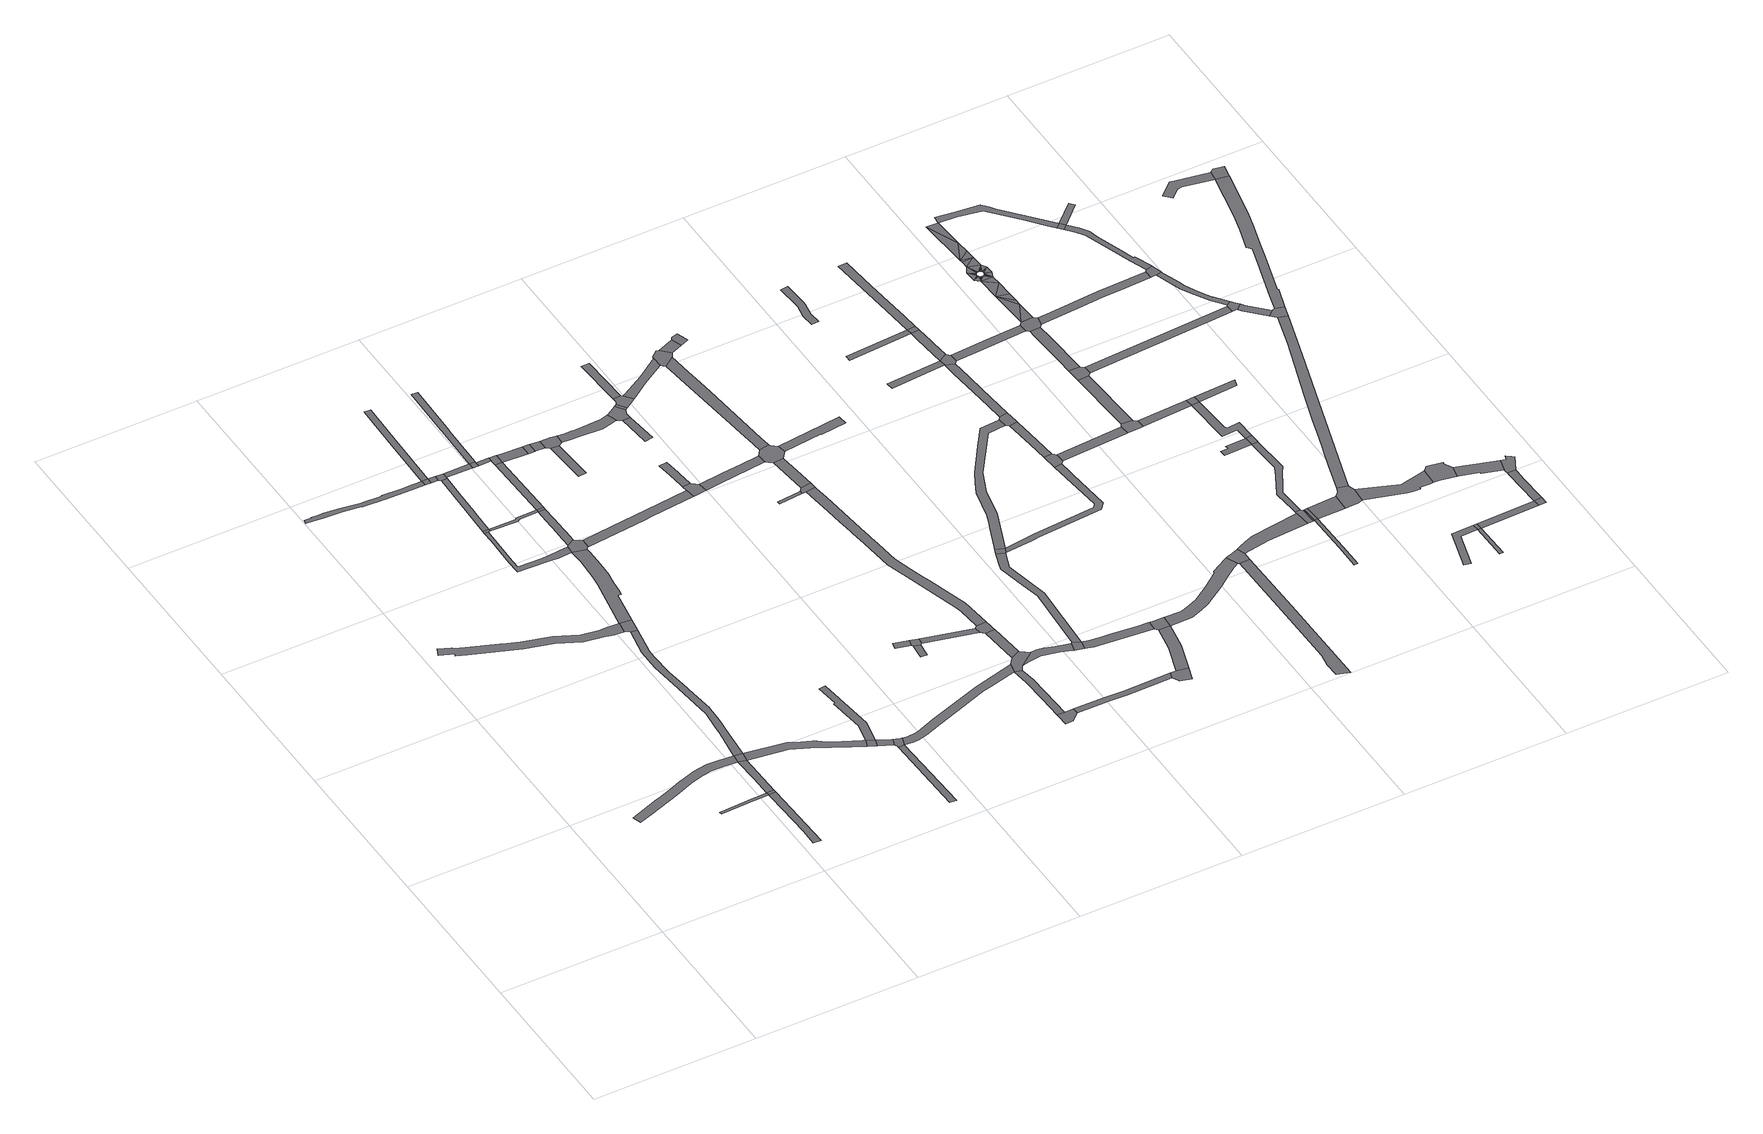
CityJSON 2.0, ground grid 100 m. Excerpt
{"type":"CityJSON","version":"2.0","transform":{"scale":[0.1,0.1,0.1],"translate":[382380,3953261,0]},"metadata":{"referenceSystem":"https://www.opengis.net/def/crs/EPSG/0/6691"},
"CityObjects":{
"road1":{"type":"Road","attributes":{"class":"1040","RoadStructureAttribute.sectionType":"1"},"geometry":[{"type":"MultiSurface","lod":"1","boundaries":[[[0,1,2,3,4,5,6,7,8,9,10,11,12,13,14,15,16,17,18,19,20]]]}]},
"road2":{"type":"Road","attributes":{"class":"1040","RoadStructureAttribute.sectionType":"1"},"geometry":[{"type":"MultiSurface","lod":"1","boundaries":[[[21,22,23,24,25,26,27,28]]]}]},
"road3":{"type":"Road","attributes":{"class":"1040","RoadStructureAttribute.sectionType":"1"},"geometry":[{"type":"MultiSurface","lod":"1","boundaries":[[[29,28,30,31,32,33]]]}]},
"road4":{"type":"Road","attributes":{"class":"1040","RoadStructureAttribute.sectionType":"4"},"geometry":[{"type":"MultiSurface","lod":"1","boundaries":[[[34,21,28,29]]]}]},
"road5":{"type":"Road","attributes":{"class":"1040","RoadStructureAttribute.sectionType":"1"},"geometry":[{"type":"MultiSurface","lod":"1","boundaries":[[[35,36,37,38,39,40,41,42,43,44,45,46,47,48,49,50,51,52,53,54,55,56,57,58,59]]]}]},
"road6":{"type":"Road","attributes":{"class":"1040","RoadStructureAttribute.sectionType":"1"},"geometry":[{"type":"MultiSurface","lod":"1","boundaries":[[[16,60,21,34,61]]]}]},
"road7":{"type":"Road","attributes":{"class":"1040","RoadStructureAttribute.sectionType":"4"},"geometry":[{"type":"MultiSurface","lod":"1","boundaries":[[[17,16,61,62]]]}]},
"road8":{"type":"Road","attributes":{"class":"1040","RoadStructureAttribute.sectionType":"1"},"geometry":[{"type":"MultiSurface","lod":"1","boundaries":[[[63,64,65,66,67,68,69,70,71,72,73,74,75,76,77,78,79,80,81,82,83,84,85,86,87,88,89,90,91,92]]]}]},
"road9":{"type":"Road","attributes":{"class":"1040","RoadStructureAttribute.sectionType":"1"},"geometry":[{"type":"MultiSurface","lod":"1","boundaries":[[[93,94,95,96,97,98,99,17,62,100,101,102,103,104,105,106,107,108,109,110,111,112]]]}]},
"road10":{"type":"Road","attributes":{"class":"1040","RoadStructureAttribute.sectionType":"1"},"geometry":[{"type":"MultiSurface","lod":"1","boundaries":[[[62,61,113,114,115,116,117,118,119,120,121,122,123,124,125]]]}]},
"road11":{"type":"Road","attributes":{"class":"1040","RoadStructureAttribute.sectionType":"4"},"geometry":[{"type":"MultiSurface","lod":"1","boundaries":[[[59,58,126,93,112,127]]]}]},
"road12":{"type":"Road","attributes":{"class":"1040","RoadStructureAttribute.sectionType":"4"},"geometry":[{"type":"MultiSurface","lod":"1","boundaries":[[[128,129,130,131,132]]]}]},
"road13":{"type":"Road","attributes":{"class":"1040","RoadStructureAttribute.sectionType":"4"},"geometry":[{"type":"MultiSurface","lod":"1","boundaries":[[[133,82,81,134]]]}]},
"road14":{"type":"Road","attributes":{"class":"1040","RoadStructureAttribute.sectionType":"1"},"geometry":[{"type":"MultiSurface","lod":"1","boundaries":[[[135,136,137,128,132,138,139,140]]]}]},
"road15":{"type":"Road","attributes":{"class":"1040","RoadStructureAttribute.sectionType":"1"},"geometry":[{"type":"MultiSurface","lod":"1","boundaries":[[[129,141,142,143,144,145,146,147,148,149,150,151,152,153,154,155,156,130]]]}]},
"road16":{"type":"Road","attributes":{"class":"1040","RoadStructureAttribute.sectionType":"1"},"geometry":[{"type":"MultiSurface","lod":"1","boundaries":[[[148,157,158,159,59,127,160,161,162,163,164,165,166,167,168,169,170]]]}]},
"road17":{"type":"Road","attributes":{"class":"1040","RoadStructureAttribute.sectionType":"1"},"geometry":[{"type":"MultiSurface","lod":"1","boundaries":[[[133,134,171,172]]]}]},
"road18":{"type":"Road","attributes":{"class":"1040","RoadStructureAttribute.sectionType":"4"},"geometry":[{"type":"MultiSurface","lod":"1","boundaries":[[[172,171,136,135,173,174]]]}]},
"road19":{"type":"Road","attributes":{"class":"1040","RoadStructureAttribute.sectionType":"4"},"geometry":[{"type":"MultiSurface","lod":"1","boundaries":[[[118,117,175,176]]]}]},
"road20":{"type":"Road","attributes":{"class":"1040","RoadStructureAttribute.sectionType":"1"},"geometry":[{"type":"MultiSurface","lod":"1","boundaries":[[[177,178,179,180,181,132,131,182,183,184,185,186]]]}]},
"road21":{"type":"Road","attributes":{"class":"1040","RoadStructureAttribute.sectionType":"1"},"geometry":[{"type":"MultiSurface","lod":"1","boundaries":[[[187,188,189,82,133,190,191]]]}]},
"road22":{"type":"Road","attributes":{"class":"1040","RoadStructureAttribute.sectionType":"1"},"geometry":[{"type":"MultiSurface","lod":"1","boundaries":[[[192,193,194,195]]]}]},
"road23":{"type":"Road","attributes":{"class":"1040","RoadStructureAttribute.sectionType":"1"},"geometry":[{"type":"MultiSurface","lod":"1","boundaries":[[[176,175,196,197,198,199]]]}]},
"road24":{"type":"Road","attributes":{"class":"1040","RoadStructureAttribute.sectionType":"4"},"geometry":[{"type":"MultiSurface","lod":"1","boundaries":[[[200,201,149,148,170,202,203,204]]]}]},
"road25":{"type":"Road","attributes":{"class":"1040","RoadStructureAttribute.sectionType":"1"},"geometry":[{"type":"MultiSurface","lod":"1","boundaries":[[[174,173,205,206]]]}]},
"road26":{"type":"Road","attributes":{"class":"1040","RoadStructureAttribute.sectionType":"1"},"geometry":[{"type":"MultiSurface","lod":"1","boundaries":[[[207,208,209,210,211,118,176,212,213,214]]]}]},
"road27":{"type":"Road","attributes":{"class":"1040","RoadStructureAttribute.sectionType":"4"},"geometry":[{"type":"MultiSurface","lod":"1","boundaries":[[[215,216,217,197,196,218,193,192,219]]]}]},
"road28":{"type":"Road","attributes":{"class":"1040","RoadStructureAttribute.sectionType":"1"},"geometry":[{"type":"MultiSurface","lod":"1","boundaries":[[[220,186,221,222,223,201,200,224,225,226]]]}]},
"road29":{"type":"Road","attributes":{"class":"1040","RoadStructureAttribute.sectionType":"4"},"geometry":[{"type":"MultiSurface","lod":"1","boundaries":[[[227,177,186,220]]]}]},
"road30":{"type":"Road","attributes":{"class":"1040","RoadStructureAttribute.sectionType":"4"},"geometry":[{"type":"MultiSurface","lod":"1","boundaries":[[[228,206,205,229,230,231]]]}]},
"road31":{"type":"Road","attributes":{"class":"1040","RoadStructureAttribute.sectionType":"1"},"geometry":[{"type":"MultiSurface","lod":"1","boundaries":[[[232,233,177,227]]]}]},
"road32":{"type":"Road","attributes":{"class":"1040","RoadStructureAttribute.sectionType":"1"},"geometry":[{"type":"MultiSurface","lod":"1","boundaries":[[[231,230,234,235]]]}]},
"road33":{"type":"Road","attributes":{"class":"1040","RoadStructureAttribute.sectionType":"1"},"geometry":[{"type":"MultiSurface","lod":"1","boundaries":[[[236,237,238,206,228,239,240,241]]]}]},
"road34":{"type":"Road","attributes":{"class":"1040","RoadStructureAttribute.sectionType":"4"},"geometry":[{"type":"MultiSurface","lod":"1","boundaries":[[[235,234,233,232,242,243]]]}]},
"road35":{"type":"Road","attributes":{"class":"1040","RoadStructureAttribute.sectionType":"1"},"geometry":[{"type":"MultiSurface","lod":"1","boundaries":[[[242,232,244,245,246,247]]]}]},
"road36":{"type":"Road","attributes":{"class":"1040","RoadStructureAttribute.sectionType":"1"},"geometry":[{"type":"MultiSurface","lod":"1","boundaries":[[[248,249,250,251,252,204,203,253,254,255]]]}]},
"road37":{"type":"Road","attributes":{"class":"1040","RoadStructureAttribute.sectionType":"4"},"geometry":[{"type":"MultiSurface","lod":"1","boundaries":[[[245,244,256,257]]]}]},
"road38":{"type":"Road","attributes":{"class":"1040","RoadStructureAttribute.sectionType":"1"},"geometry":[{"type":"MultiSurface","lod":"1","boundaries":[[[257,256,258,259,260]]]}]},
"road39":{"type":"Road","attributes":{"class":"1040","RoadStructureAttribute.sectionType":"1"},"geometry":[{"type":"MultiSurface","lod":"1","boundaries":[[[261,262,263,264,265,266,267,268,269,270,219,192,271,272,273,274,275,276,277,278,279,280]]]}]},
"road40":{"type":"Road","attributes":{"class":"1040","RoadStructureAttribute.sectionType":"1"},"geometry":[{"type":"MultiSurface","lod":"1","boundaries":[[[281,282,283,284]]]}]},
"road41":{"type":"Road","attributes":{"class":"1040","RoadStructureAttribute.sectionType":"4"},"geometry":[{"type":"MultiSurface","lod":"1","boundaries":[[[260,259,281,284,285,286,287,288]]]}]},
"road42":{"type":"Road","attributes":{"class":"1040","RoadStructureAttribute.sectionType":"1"},"geometry":[{"type":"MultiSurface","lod":"1","boundaries":[[[289,290,291,292,293,294,295]]]}]},
"road43":{"type":"Road","attributes":{"class":"1040","RoadStructureAttribute.sectionType":"1"},"geometry":[{"type":"MultiSurface","lod":"1","boundaries":[[[296,297,298,299,300]]]}]},
"road44":{"type":"Road","attributes":{"class":"1040","RoadStructureAttribute.sectionType":"4"},"geometry":[{"type":"MultiSurface","lod":"1","boundaries":[[[295,294,296,300,301,302]]]}]},
"road45":{"type":"Road","attributes":{"class":"1040","RoadStructureAttribute.sectionType":"1"},"geometry":[{"type":"MultiSurface","lod":"1","boundaries":[[[303,304,305,306,307,308,309,286,285,310,311,312,313,314,315]]]}]},
"road46":{"type":"Road","attributes":{"class":"1040","RoadStructureAttribute.sectionType":"4"},"geometry":[{"type":"MultiSurface","lod":"1","boundaries":[[[316,317,248,255,318,319,320]]]}]},
"road47":{"type":"Road","attributes":{"class":"1040","RoadStructureAttribute.sectionType":"1"},"geometry":[{"type":"MultiSurface","lod":"1","boundaries":[[[321,322,323,324,317,316,325,326,327]]]}]},
"road48":{"type":"Road","attributes":{"class":"1040","RoadStructureAttribute.sectionType":"4"},"geometry":[{"type":"MultiSurface","lod":"1","boundaries":[[[328,329,330,331,332,333,334]]]}]},
"road49":{"type":"Road","attributes":{"class":"1040","RoadStructureAttribute.sectionType":"1"},"geometry":[{"type":"MultiSurface","lod":"1","boundaries":[[[280,335,336,337,330,329,338,339,340]]]}]},
"road50":{"type":"Road","attributes":{"class":"1040","RoadStructureAttribute.sectionType":"1"},"geometry":[{"type":"MultiSurface","lod":"1","boundaries":[[[302,301,341,342]]]}]},
"road51":{"type":"Road","attributes":{"class":"1040","RoadStructureAttribute.sectionType":"1"},"geometry":[{"type":"MultiSurface","lod":"1","boundaries":[[[343,344,345,346]]]}]},
"road52":{"type":"Road","attributes":{"class":"1040","RoadStructureAttribute.sectionType":"4"},"geometry":[{"type":"MultiSurface","lod":"1","boundaries":[[[347,348,303,315,346,345,349,350]]]}]},
"road53":{"type":"Road","attributes":{"class":"1040","RoadStructureAttribute.sectionType":"4"},"geometry":[{"type":"MultiSurface","lod":"1","boundaries":[[[351,352,261,280,340,353,354]]]}]},
"road54":{"type":"Road","attributes":{"class":"1040","RoadStructureAttribute.sectionType":"1"},"geometry":[{"type":"MultiSurface","lod":"1","boundaries":[[[355,356,347,350,357]]]}]},
"road55":{"type":"Road","attributes":{"class":"1040","RoadStructureAttribute.sectionType":"1"},"geometry":[{"type":"MultiSurface","lod":"1","boundaries":[[[358,359,352,351]]]}]},
"road56":{"type":"Road","attributes":{"class":"1040","RoadStructureAttribute.sectionType":"1"},"geometry":[{"type":"MultiSurface","lod":"1","boundaries":[[[360,361,362,320,319,363,364,365]]]}]},
"road57":{"type":"Road","attributes":{"class":"1040","RoadStructureAttribute.sectionType":"4"},"geometry":[{"type":"MultiSurface","lod":"1","boundaries":[[[366,367,342,341,359,358,368,369]]]}]},
"road58":{"type":"Road","attributes":{"class":"1040","RoadStructureAttribute.sectionType":"4"},"geometry":[{"type":"MultiSurface","lod":"1","boundaries":[[[370,371,372,355,357,373,374]]]}]},
"road59":{"type":"Road","attributes":{"class":"1040","RoadStructureAttribute.sectionType":"1"},"geometry":[{"type":"MultiSurface","lod":"1","boundaries":[[[375,376,371,370]]]}]},
"road60":{"type":"Road","attributes":{"class":"1040","RoadStructureAttribute.sectionType":"1"},"geometry":[{"type":"MultiSurface","lod":"1","boundaries":[[[377,378,379,380]]]}]},
"road61":{"type":"Road","attributes":{"class":"1040","RoadStructureAttribute.sectionType":"1"},"geometry":[{"type":"MultiSurface","lod":"1","boundaries":[[[381,354,353,382,383,384,385,386,387,388,389,390]]]}]},
"road62":{"type":"Road","attributes":{"class":"1040","RoadStructureAttribute.sectionType":"1"},"geometry":[{"type":"MultiSurface","lod":"1","boundaries":[[[391,392,393,394,395,396,397,398,399,400,401,402,403,404,405,367,366,406,407,408,409,410,411,412,413,414,415,416,417]]]}]},
"road63":{"type":"Road","attributes":{"class":"1040","RoadStructureAttribute.sectionType":"1"},"geometry":[{"type":"MultiSurface","lod":"1","boundaries":[[[418,419,420,328,334,421,422,423]]]}]},
"road64":{"type":"Road","attributes":{"class":"1040","RoadStructureAttribute.sectionType":"4"},"geometry":[{"type":"MultiSurface","lod":"1","boundaries":[[[424,425,377,380,392,391]]]}]},
"road65":{"type":"Road","attributes":{"class":"1040","RoadStructureAttribute.sectionType":"1"},"geometry":[{"type":"MultiSurface","lod":"1","boundaries":[[[426,427,428,374,373,429,430,431]]]}]},
"road66":{"type":"Road","attributes":{"class":"1040","RoadStructureAttribute.sectionType":"1"},"geometry":[{"type":"MultiSurface","lod":"1","boundaries":[[[432,433,425,424,434]]]}]},
"road67":{"type":"Road","attributes":{"class":"1040","RoadStructureAttribute.sectionType":"4"},"geometry":[{"type":"MultiSurface","lod":"1","boundaries":[[[435,436,387,386,437,438]]]}]},
"road68":{"type":"Road","attributes":{"class":"1040","RoadStructureAttribute.sectionType":"4"},"geometry":[{"type":"MultiSurface","lod":"1","boundaries":[[[439,440,360,365,433,432,441,442,443]]]}]},
"road69":{"type":"Road","attributes":{"class":"1040","RoadStructureAttribute.sectionType":"1"},"geometry":[{"type":"MultiSurface","lod":"1","boundaries":[[[444,445,446,447,448,449,450,440,439,451,452,453,454,455,456,457]]]}]},
"road70":{"type":"Road","attributes":{"class":"1040","RoadStructureAttribute.sectionType":"1"},"geometry":[{"type":"MultiSurface","lod":"1","boundaries":[[[458,459,460,461,462,463,464,435,438,465,466,467,468]]]}]},
"road71":{"type":"Road","attributes":{"class":"1040","RoadStructureAttribute.sectionType":"4"},"geometry":[{"type":"MultiSurface","lod":"1","boundaries":[[[469,470,426,431,445,444,471,472]]]}]},
"road72":{"type":"Road","attributes":{"class":"1040","RoadStructureAttribute.sectionType":"1"},"geometry":[{"type":"MultiSurface","lod":"1","boundaries":[[[438,437,473,474,475,476,477,478,479,480]]]}]},
"road73":{"type":"Road","attributes":{"class":"1040","RoadStructureAttribute.sectionType":"4"},"geometry":[{"type":"MultiSurface","lod":"1","boundaries":[[[481,418,423,482,483,484,485]]]}]},
"road74":{"type":"Road","attributes":{"class":"1040","RoadStructureAttribute.sectionType":"1"},"geometry":[{"type":"MultiSurface","lod":"1","boundaries":[[[486,472,471,487]]]}]},
"road75":{"type":"Road","attributes":{"class":"1040","RoadStructureAttribute.sectionType":"1"},"geometry":[{"type":"MultiSurface","lod":"1","boundaries":[[[488,442,441,489,490,491]]]}]},
"road76":{"type":"Road","attributes":{"class":"1040","RoadStructureAttribute.sectionType":"4"},"geometry":[{"type":"MultiSurface","lod":"1","boundaries":[[[492,458,468,493]]]}]},
"road77":{"type":"Road","attributes":{"class":"1040","RoadStructureAttribute.sectionType":"1"},"geometry":[{"type":"MultiSurface","lod":"1","boundaries":[[[494,495,496,481,485,497]]]}]},
"road78":{"type":"Road","attributes":{"class":"1040","RoadStructureAttribute.sectionType":"4"},"geometry":[{"type":"MultiSurface","lod":"1","boundaries":[[[498,499,486,487,500,501,502]]]}]},
"road79":{"type":"Road","attributes":{"class":"1040","RoadStructureAttribute.sectionType":"4"},"geometry":[{"type":"MultiSurface","lod":"1","boundaries":[[[475,474,495,494,503,504,505]]]}]},
"road80":{"type":"Road","attributes":{"class":"1040","RoadStructureAttribute.sectionType":"1"},"geometry":[{"type":"MultiSurface","lod":"1","boundaries":[[[506,507,508,509,510,511,512,513,514,515,492,493,516,517,518,519,520]]]}]},
"road81":{"type":"Road","attributes":{"class":"1040","RoadStructureAttribute.sectionType":"1"},"geometry":[{"type":"MultiSurface","lod":"1","boundaries":[[[521,522,523,524,525,493,468,526,527,528,529,530,531,532,533]]]}]},
"road82":{"type":"Road","attributes":{"class":"1040","RoadStructureAttribute.sectionType":"1"},"geometry":[{"type":"MultiSurface","lod":"1","boundaries":[[[534,535,536,537,538,539,540,541,503,494,542,543,544,545,546,547,548]]]}]},
"road83":{"type":"Road","attributes":{"class":"1040","RoadStructureAttribute.sectionType":"1"},"geometry":[{"type":"MultiSurface","lod":"1","boundaries":[[[549,550,551,552,553,554,555,556]]]}]},
"road84":{"type":"Road","attributes":{"class":"1040","RoadStructureAttribute.sectionType":"1"},"geometry":[{"type":"MultiSurface","lod":"1","boundaries":[[[557,558,559,560,561,562,563,564,565,566]]]}]},
"road85":{"type":"Road","attributes":{"class":"1040","RoadStructureAttribute.sectionType":"1"},"geometry":[{"type":"MultiSurface","lod":"1","boundaries":[[[567,568,569,570]]]}]},
"road86":{"type":"Road","attributes":{"class":"1040","RoadStructureAttribute.sectionType":"4"},"geometry":[{"type":"MultiSurface","lod":"1","boundaries":[[[571,572,522,521,573,574]]]}]},
"road87":{"type":"Road","attributes":{"class":"1040","RoadStructureAttribute.sectionType":"1"},"geometry":[{"type":"MultiSurface","lod":"1","boundaries":[[[575,576,577,572,571,578]]]}]},
"road88":{"type":"Road","attributes":{"class":"1040","RoadStructureAttribute.sectionType":"1"},"geometry":[{"type":"MultiSurface","lod":"1","boundaries":[[[579,580,581,582]]]}]},
"road89":{"type":"Road","attributes":{"class":"1040","RoadStructureAttribute.sectionType":"4"},"geometry":[{"type":"MultiSurface","lod":"1","boundaries":[[[583,584,506,520,576,575,585]]]}]},
"road90":{"type":"Road","attributes":{"class":"1040","RoadStructureAttribute.sectionType":"4"},"geometry":[{"type":"MultiSurface","lod":"1","boundaries":[[[586,587,588,534,548,551,550,589,590]]]}]},
"road91":{"type":"Road","attributes":{"class":"1040","RoadStructureAttribute.sectionType":"1"},"geometry":[{"type":"MultiSurface","lod":"1","boundaries":[[[570,591,592,593,594,584,583,595,596,597,598]]]}]},
"road92":{"type":"Road","attributes":{"class":"1040","RoadStructureAttribute.sectionType":"4"},"geometry":[{"type":"MultiSurface","lod":"1","boundaries":[[[599,567,570,598,600,601]]]}]},
"road93":{"type":"Road","attributes":{"class":"1040","RoadStructureAttribute.sectionType":"1"},"geometry":[{"type":"MultiSurface","lod":"1","boundaries":[[[602,582,603,604,567,599,605,606]]]}]},
"road94":{"type":"Road","attributes":{"class":"1040","RoadStructureAttribute.sectionType":"1"},"geometry":[{"type":"MultiSurface","lod":"1","boundaries":[[[607,574,573,608,609]]]}]},
"road95":{"type":"Road","attributes":{"class":"1040","RoadStructureAttribute.sectionType":"4"},"geometry":[{"type":"MultiSurface","lod":"1","boundaries":[[[610,579,582,602,611]]]}]},
"road96":{"type":"Road","attributes":{"class":"1040","RoadStructureAttribute.sectionType":"1"},"geometry":[{"type":"MultiSurface","lod":"1","boundaries":[[[612,613,614,579,610,615,616,617]]]}]},
"road97":{"type":"Road","attributes":{"class":"1040","RoadStructureAttribute.sectionType":"1"},"geometry":[{"type":"MultiSurface","lod":"1","boundaries":[[[618,619,620,621,622,586,590,623,624]]]}]},
"road98":{"type":"Road","attributes":{"class":"1040","RoadStructureAttribute.sectionType":"1"},"geometry":[{"type":"MultiSurface","lod":"1","boundaries":[[[625,626,601,600,627,628]]]}]},
"road99":{"type":"Road","attributes":{"class":"1040","RoadStructureAttribute.sectionType":"4"},"geometry":[{"type":"MultiSurface","lod":"1","boundaries":[[[629,607,609,630,631,632,633]]]}]},
"road100":{"type":"Road","attributes":{"class":"1040","RoadStructureAttribute.sectionType":"1"},"geometry":[{"type":"MultiSurface","lod":"1","boundaries":[[[634,635,636,637,629,633]]]}]},
"road101":{"type":"Road","attributes":{"class":"1040","RoadStructureAttribute.sectionType":"1"},"geometry":[{"type":"MultiSurface","lod":"1","boundaries":[[[638,639,640,641,642,643]]]}]},
"road102":{"type":"Road","attributes":{"class":"1040","RoadStructureAttribute.sectionType":"4"},"geometry":[{"type":"MultiSurface","lod":"1","boundaries":[[[644,645,618,624,646,647,648]]]}]},
"road103":{"type":"Road","attributes":{"class":"1040","RoadStructureAttribute.sectionType":"1"},"geometry":[{"type":"MultiSurface","lod":"1","boundaries":[[[649,650,648,647,646,639]]]}]},
"road104":{"type":"Road","attributes":{"class":"1040","RoadStructureAttribute.sectionType":"4"},"geometry":[{"type":"MultiSurface","lod":"1","boundaries":[[[651,652,635,634,653,654]]]}]},
"road105":{"type":"Road","attributes":{"class":"1040","RoadStructureAttribute.sectionType":"4"},"geometry":[{"type":"MultiSurface","lod":"1","boundaries":[[[655,650,649,639,638]]]}]},
"road106":{"type":"Road","attributes":{"class":"1040","RoadStructureAttribute.sectionType":"1"},"geometry":[{"type":"MultiSurface","lod":"1","boundaries":[[[656,657,658,659,660,652,651,661]]]}]},
"road107":{"type":"Road","attributes":{"class":"1040","RoadStructureAttribute.sectionType":"1"},"geometry":[{"type":"MultiSurface","lod":"1","boundaries":[[[662,632,631,663,664]]]}]},
"road108":{"type":"Road","attributes":{"class":"1040","RoadStructureAttribute.sectionType":"1"},"geometry":[{"type":"MultiSurface","lod":"1","boundaries":[[[665,655,638,666]]]}]},
"road109":{"type":"Road","attributes":{"class":"1040","RoadStructureAttribute.sectionType":"1"},"geometry":[{"type":"MultiSurface","lod":"1","boundaries":[[[667,668,669,670,671,672,673,674,675,676,677,678,679,680,681,645,644]]]}]},
"road110":{"type":"Road","attributes":{"class":"1040","RoadStructureAttribute.sectionType":"4"},"geometry":[{"type":"MultiSurface","lod":"1","boundaries":[[[682,683,625,628,657,656,684,685,686]]]}]},
"road111":{"type":"Road","attributes":{"class":"1040","RoadStructureAttribute.sectionType":"1"},"geometry":[{"type":"MultiSurface","lod":"1","boundaries":[[[687,688,689,690,691,673]]]}]},
"road112":{"type":"Road","attributes":{"class":"1040","RoadStructureAttribute.sectionType":"1"},"geometry":[{"type":"MultiSurface","lod":"1","boundaries":[[[692,693,694]],[[695,696,697]],[[698,699,692]],[[700,701,702]],[[698,692,694]],[[703,699,698]],[[704,682,705]],[[683,682,704]],[[706,703,698]],[[703,707,708]],[[708,709,697]],[[710,705,711]],[[700,712,707]],[[706,707,703]],[[713,710,711]],[[710,704,705]],[[714,710,713]],[[715,710,714]],[[701,715,716]],[[696,717,718]],[[715,714,718]],[[695,717,696]],[[719,695,697]],[[702,701,720]],[[700,702,721]],[[708,707,722]],[[723,709,708]],[[709,719,697]],[[724,712,700]],[[707,712,725]],[[716,715,726]],[[701,716,720]],[[717,727,718]],[[728,715,718]],[[724,700,721]],[[722,707,725]],[[729,708,722]],[[723,708,729]],[[726,715,730]],[[718,727,731]],[[715,728,732]],[[728,718,731]],[[715,732,730]]]}]},
"road113":{"type":"Road","attributes":{"class":"1040","RoadStructureAttribute.sectionType":"4"},"geometry":[{"type":"MultiSurface","lod":"1","boundaries":[[[733,687,673,672,734]]]}]},
"road114":{"type":"Road","attributes":{"class":"1040","RoadStructureAttribute.sectionType":"1"},"geometry":[{"type":"MultiSurface","lod":"1","boundaries":[[[735,664,736,737,687,733,738,739,740]]]}]},
"road115":{"type":"Road","attributes":{"class":"1040","RoadStructureAttribute.sectionType":"4"},"geometry":[{"type":"MultiSurface","lod":"1","boundaries":[[[741,662,664,735]]]}]},
"road116":{"type":"Road","attributes":{"class":"1040","RoadStructureAttribute.sectionType":"4"},"geometry":[{"type":"MultiSurface","lod":"1","boundaries":[[[742,743,744,665,666,745,746,747,748,749]]]}]},
"road117":{"type":"Road","attributes":{"class":"1040","RoadStructureAttribute.sectionType":"1"},"geometry":[{"type":"MultiSurface","lod":"1","boundaries":[[[750,741,735,751]]]}]},
"road118":{"type":"Road","attributes":{"class":"1040","RoadStructureAttribute.sectionType":"1"},"geometry":[{"type":"MultiSurface","lod":"1","boundaries":[[[752,753,754,755,756,757]]]}]},
"road119":{"type":"Road","attributes":{"class":"1040","RoadStructureAttribute.sectionType":"1"},"geometry":[{"type":"MultiSurface","lod":"1","boundaries":[[[758,748,747,759,760,761,762,763,764,765,766,767,768,769,770]]]}]},
"road120":{"type":"Road","attributes":{"class":"1040","RoadStructureAttribute.sectionType":"1"},"geometry":[{"type":"MultiSurface","lod":"1","boundaries":[[[771,654,653,772,773,774,775,776]]]}]},
"road121":{"type":"Road","attributes":{"class":"1040","RoadStructureAttribute.sectionType":"1"},"geometry":[{"type":"MultiSurface","lod":"1","boundaries":[[[777,778,779,685,684,780,781,782,783]]]}]},
"road122":{"type":"Road","attributes":{"class":"1040","RoadStructureAttribute.sectionType":"1"},"geometry":[{"type":"MultiSurface","lod":"1","boundaries":[[[757,784,785,786]]]}]},
"road123":{"type":"Road","attributes":{"class":"1040","RoadStructureAttribute.sectionType":"4"},"geometry":[{"type":"MultiSurface","lod":"1","boundaries":[[[787,752,757,786]]]}]},
"road124":{"type":"Road","attributes":{"class":"1040","RoadStructureAttribute.sectionType":"1"},"geometry":[{"type":"MultiSurface","lod":"1","boundaries":[[[788,693,789,790,791,792,793,794,795,796,797,798,799]]]}]},
"road125":{"type":"Road","attributes":{"class":"1040","RoadStructureAttribute.sectionType":"1"},"geometry":[{"type":"MultiSurface","lod":"1","boundaries":[[[800,801,802,803,804,805,806,807,742,749,808,809]]]}]},
"road126":{"type":"Road","attributes":{"class":"1040","RoadStructureAttribute.sectionType":"1"},"geometry":[{"type":"MultiSurface","lod":"1","boundaries":[[[810,787,786,811]]]}]},
"road127":{"type":"Road","attributes":{"class":"1040","RoadStructureAttribute.sectionType":"4"},"geometry":[{"type":"MultiSurface","lod":"1","boundaries":[[[812,813,814,766,765,815,816,817,818,819,820,821,822]]]}]},
"road128":{"type":"Road","attributes":{"class":"1040","RoadStructureAttribute.sectionType":"4"},"geometry":[{"type":"MultiSurface","lod":"1","boundaries":[[[794,793,823,824]]]}]},
"road129":{"type":"Road","attributes":{"class":"1040","RoadStructureAttribute.sectionType":"1"},"geometry":[{"type":"MultiSurface","lod":"1","boundaries":[[[824,823,825,826,827,828,829,830,831,832,833,834,835,836,837,838]]]}]},
"road130":{"type":"Road","attributes":{"class":"1040","RoadStructureAttribute.sectionType":"4"},"geometry":[{"type":"MultiSurface","lod":"1","boundaries":[[[839,831,830,777,783,840,841,842]]]}]},
"road131":{"type":"Road","attributes":{"class":"1040","RoadStructureAttribute.sectionType":"1"},"geometry":[{"type":"MultiSurface","lod":"1","boundaries":[[[843,794,824,844]]]}]},
"road132":{"type":"Road","attributes":{"class":"1040","RoadStructureAttribute.sectionType":"1"},"geometry":[{"type":"MultiSurface","lod":"1","boundaries":[[[820,819,845,846,847,848,849,850]]]}]},
"road133":{"type":"Road","attributes":{"class":"1040","RoadStructureAttribute.sectionType":"1"},"geometry":[{"type":"MultiSurface","lod":"1","boundaries":[[[842,841,851,852,853,854,855,856,857,858,859,860,861,862,863]]]}]},
"road134":{"type":"Road","attributes":{"class":"1040","RoadStructureAttribute.sectionType":"4"},"geometry":[{"type":"MultiSurface","lod":"1","boundaries":[[[864,810,811,865]]]}]},
"road135":{"type":"Road","attributes":{"class":"1040","RoadStructureAttribute.sectionType":"4"},"geometry":[{"type":"MultiSurface","lod":"1","boundaries":[[[866,856,855,771,776,867,868]]]}]},
"road136":{"type":"Road","attributes":{"class":"1040","RoadStructureAttribute.sectionType":"1"},"geometry":[{"type":"MultiSurface","lod":"1","boundaries":[[[869,870,871,872,873,810,864]]]}]},
"road137":{"type":"Road","attributes":{"class":"1040","RoadStructureAttribute.sectionType":"1"},"geometry":[{"type":"MultiSurface","lod":"1","boundaries":[[[874,868,867,875,876,877]]]}]},
"road138":{"type":"Road","attributes":{"class":"1040","RoadStructureAttribute.sectionType":"4"},"geometry":[{"type":"MultiSurface","lod":"1","boundaries":[[[878,879,880,849,848,881,872,871,882,883]]]}]},
"road139":{"type":"Road","attributes":{"class":"1040","RoadStructureAttribute.sectionType":"4"},"geometry":[{"type":"MultiSurface","lod":"1","boundaries":[[[884,877,876,885,800,809,886]]]}]},
"road140":{"type":"Road","attributes":{"class":"1040","RoadStructureAttribute.sectionType":"1"},"geometry":[{"type":"MultiSurface","lod":"1","boundaries":[[[887,888,889,890,891,892,893,894,895,896,884,886,897,898,899,900,901,902,903,904]]]}]},
"road141":{"type":"Road","attributes":{"class":"1040","RoadStructureAttribute.sectionType":"1"},"geometry":[{"type":"MultiSurface","lod":"1","boundaries":[[[905,906,907,908,909,910,887,911,912]]]}]},
"road142":{"type":"Road","attributes":{"class":"1040","RoadStructureAttribute.sectionType":"4"},"geometry":[{"type":"MultiSurface","lod":"1","boundaries":[[[913,911,887,904,914,915]]]}]}
},
"vertices":[
[889,1070,0],[797,1053,0],[727,1031,0],[688,1017,0],[617,991,0],[530,959,0],[513,953,0],[328,888,0],[346,835,0],[428,863,0],[626,934,0],[737,975,0],[828,1002,0],[883,1012,0],[974,1008,0],[977,1007,0],[1040,1004,0],[1046,1058,0],[978,1063,0],[974,1063,0],[968,1064,0],
[1051,708,0],[973,705,0],[970,705,0],[754,696,0],[755,679,0],[970,687,0],[973,687,0],[1051,690,0],
[1096,692,0],[1052,662,0],[1065,337,0],[1062,230,0],[1109,226,0],
[1095,710,0],
[992,2304,0],[989,2304,0],[975,2304,0],[933,2305,0],[830,2323,0],[696,2385,0],[523,2432,0],[455,2458,0],[420,2472,0],[244,2540,0],[188,2564,0],[180,2574,0],[108,2605,0],[87,2557,0],[170,2524,0],[163,2509,0],[222,2484,0],[504,2375,0],[675,2329,0],[812,2265,0],[927,2245,0],[988,2231,0],[992,2231,0],[1043,2226,0],[1055,2302,0],
[1048,839,0],[1087,990,0],
[1098,1050,0],
[59,3873,0],[58,3866,0],[56,3866,0],[11,3868,0],[8,3844,0],[47,3841,0],[55,3840,0],[107,3836,0],[224,3829,0],[337,3813,0],[337,3810,0],[382,3806,0],[437,3803,0],[437,3804,0],[473,3804,0],[473,3803,0],[592,3799,0],[637,3799,0],[717,3798,0],[717,3832,0],[664,3833,0],[593,3834,0],[474,3838,0],[474,3835,0],[439,3835,0],[384,3838,0],[343,3842,0],[228,3858,0],[136,3867,0],[97,3870,0],
[1074,2210,0],[1041,2036,0],[1041,1894,0],[1064,1683,0],[1090,1429,0],[1078,1304,0],[1073,1248,0],[1119,1267,0],[1125,1332,0],[1126,1351,0],[1130,1452,0],[1130,1462,0],[1113,1609,0],[1102,1702,0],[1088,1825,0],[1086,1854,0],[1082,1944,0],[1081,1975,0],[1082,2028,0],[1112,2204,0],
[1327,956,0],[1472,893,0],[1532,857,0],[1630,806,0],[1705,770,0],[1721,815,0],[1709,821,0],[1610,870,0],[1533,910,0],[1494,944,0],[1475,952,0],[1388,990,0],[1349,1009,0],
[1057,2225,0],[1127,2293,0],
[797,3317,0],[796,3299,0],[819,3298,0],[831,3298,0],[832,3316,0],
[754,3832,0],[755,3798,0],
[846,3784,0],[811,3784,0],[801,3485,0],[835,3443,0],[836,3484,0],[841,3647,0],
[795,3225,0],[791,3023,0],[793,2951,0],[794,2937,0],[864,2934,0],[996,2927,0],[1036,2923,0],[1125,2931,0],[1126,2979,0],[1077,2977,0],[1000,2969,0],[997,2969,0],[962,2965,0],[815,2971,0],[813,3023,0],[817,3225,0],
[1127,2841,0],[1121,2699,0],[1114,2636,0],[1132,2324,0],[1137,2354,0],[1163,2504,0],[1182,2500,0],[1186,2526,0],[1196,2603,0],[1202,2646,0],[1205,2671,0],[1209,2771,0],[1208,2879,0],[1207,2911,0],
[798,3797,0],[799,3831,0],
[846,3794,0],[847,3830,0],
[1753,747,0],[1768,792,0],
[1132,3323,0],[1005,3322,0],[1005,3321,0],[1001,3316,0],[997,3311,0],[1001,3293,0],[1004,3293,0],[1006,3293,0],[1014,3304,0],[1132,3305,0],
[733,4477,0],[729,4377,0],[726,4217,0],[763,4216,0],[772,4475,0],
[1883,680,0],[1847,679,0],[1861,154,0],[1900,150,0],
[1835,707,0],[1851,751,0],[1849,752,0],[1780,786,0],
[1181,3013,0],[1136,2990,0],[1207,2913,0],[1221,2924,0],[1222,2985,0],
[1007,3792,0],[1007,3828,0],
[1757,1309,0],[1717,1304,0],[1733,1161,0],[1723,1160,0],[1748,938,0],[1798,936,0],[1784,1063,0],[1771,1185,0],
[1893,737,0],[1881,740,0],[1869,743,0],[1846,694,0],[1901,736,0],
[1177,3306,0],[1133,3220,0],[1135,3113,0],[1135,3093,0],[1180,3094,0],[1180,3114,0],[1179,3220,0],
[1176,3324,0],
[1043,3828,0],[1010,3792,0],[1044,3791,0],[1043,3821,0],
[1168,3752,0],[1123,3752,0],
[1122,3790,0],[1122,3820,0],
[1023,4476,0],[1015,4148,0],[1014,4130,0],[1049,4087,0],[1051,4147,0],[1059,4474,0],
[1167,3817,0],[1127,3820,0],
[1322,3745,0],[1322,3808,0],[1321,3808,0],[1210,3814,0],
[1909,3062,0],[1725,3042,0],[1489,3016,0],[1483,3015,0],[1420,3008,0],[1597,2966,0],[1641,2971,0],[1916,3002,0],
[1365,3743,0],[1365,3806,0],
[1368,3743,0],[1425,3740,0],[1427,3803,0],
[2704,965,0],[2458,903,0],[2119,785,0],[2027,748,0],[2006,740,0],[1991,736,0],[1971,733,0],[1955,732,0],[1935,732,0],[1916,733,0],[1942,677,0],[1969,678,0],[1999,683,0],[2027,690,0],[2137,733,0],[2318,796,0],[2374,816,0],[2472,852,0],[2525,864,0],[2689,903,0],
[1449,3721,0],[1466,3451,0],[1516,3455,0],[1500,3717,0],
[1525,3735,0],[1527,3795,0],[1500,3798,0],[1493,3799,0],
[2242,1428,0],[2240,1422,0],[2236,1402,0],[2232,1387,0],[2306,1369,0],[2320,1365,0],[2330,1406,0],
[2326,1357,0],[2317,1277,0],[2316,1261,0],[2355,1257,0],[2365,1346,0],
[2375,1352,0],[2382,1393,0],
[1848,3808,0],[1839,3805,0],[1797,3793,0],[1685,3789,0],[1623,3789,0],[1618,3789,0],[1572,3790,0],[1571,3733,0],[1633,3730,0],[1771,3723,0],[1832,3736,0],[1867,3745,0],[1870,3746,0],
[1954,3103,0],[1905,3097,0],[1989,3011,0],[2000,3012,0],[1991,3072,0],
[1930,3315,0],[1881,3310,0],[1892,3212,0],[1903,3112,0],[1952,3118,0],[1949,3145,0],[1942,3211,0],
[2813,485,0],[2759,485,0],[2715,485,0],[2715,473,0],[2717,399,0],[2764,399,0],[2814,447,0],
[2703,800,0],[2709,637,0],[2712,557,0],[2756,575,0],[2748,801,0],[2733,895,0],
[2690,1276,0],[2685,1317,0],
[1916,3522,0],[1966,3527,0],[1945,3731,0],[1895,3728,0],
[1917,3850,0],[1855,3810,0],[1941,3768,0],[1954,3795,0],
[2793,1037,0],[2737,1008,0],[2750,926,0],[2845,1000,0],
[1931,3858,0],[1924,3854,0],[1968,3805,0],
[2771,1257,0],[2714,1253,0],
[2383,3115,0],[2274,3103,0],[2147,3089,0],[2034,3016,0],[2091,3022,0],[2385,3056,0],
[2763,1333,0],[2702,1331,0],[2769,1273,0],[2767,1297,0],
[1989,3908,0],[1939,3905,0],[1941,3876,0],[2037,3851,0],[2000,3901,0],
[1973,4223,0],[1923,4221,0],
[2431,2752,0],[2284,2740,0],[2285,2720,0],[2433,2732,0],
[2881,1000,0],[2798,938,0],[2879,948,0],[2984,922,0],[3045,902,0],[3055,899,0],[3070,953,0],[2987,976,0],[2925,994,0],[2900,999,0],
[2518,2742,0],[2457,2734,0],[2465,2653,0],[2474,2581,0],[2490,2438,0],[2501,2334,0],[2504,2314,0],[2511,2244,0],[2515,2214,0],[2538,1999,0],[2565,1909,0],[2571,1889,0],[2644,1643,0],[2684,1506,0],[2688,1473,0],[2743,1522,0],[2720,1599,0],[2666,1778,0],[2652,1827,0],[2627,1910,0],[2595,2022,0],[2579,2173,0],[2572,2241,0],[2569,2269,0],[2567,2286,0],[2529,2643,0],[2522,2702,0],
[3410,481,0],[3123,479,0],[3006,484,0],[3006,446,0],[3122,441,0],[3396,441,0],
[2514,2783,0],[2452,2776,0],
[2293,4083,0],[2159,3993,0],[2017,3911,0],[2151,3929,0],[2268,4002,0],[2293,4017,0],
[2487,3033,0],[2424,3026,0],[2505,2865,0],
[3078,958,0],[3074,955,0],[3111,883,0],[3122,939,0],
[2474,3165,0],[2413,3155,0],[2521,3076,0],[2514,3131,0],[2477,3162,0],
[2381,4042,0],[2318,3997,0],[2347,3740,0],[2379,3460,0],[2394,3325,0],[2407,3214,0],[2407,3206,0],[2473,3177,0],[2470,3205,0],[2467,3238,0],[2421,3699,0],[2415,3750,0],[2393,3939,0],[2385,4011,0],
[3084,1787,0],[3054,1701,0],[3045,1669,0],[3046,1663,0],[3084,1489,0],[3090,1461,0],[3107,1381,0],[3152,1385,0],[3093,1660,0],[3131,1762,0],[3134,1769,0],
[2334,4131,0],[2294,4099,0],[2402,4076,0],[2350,4127,0],
[3161,868,0],[3512,835,0],[3517,895,0],[3514,895,0],[3454,900,0],[3283,916,0],[3248,919,0],[3166,927,0],
[3445,481,0],[3408,426,0],[3419,399,0],[3487,381,0],[3514,467,0],
[2453,4169,0],[2474,4105,0],
[2914,3176,0],[2763,3104,0],[2764,3099,0],[2921,3117,0],
[3097,1823,0],[3150,1805,0],
[3600,816,0],[3529,816,0],[3502,662,0],[3571,646,0],
[2503,4197,0],[2463,4187,0],[2522,4124,0],[2526,4126,0],[2504,4191,0],
[3605,892,0],[3604,892,0],[3555,892,0],
[3644,2729,0],[3521,2718,0],[3438,2597,0],[3315,2419,0],[3277,2345,0],[3240,2273,0],[3201,2090,0],[3175,2020,0],[3164,1994,0],[3104,1843,0],[3253,2068,0],[3293,2256,0],[3354,2397,0],[3539,2664,0],[3650,2674,0],
[3756,2249,0],[3710,2245,0],[3746,1878,0],[3727,1856,0],[3342,1827,0],[3138,1770,0],[3305,1787,0],[3338,1791,0],[3346,1792,0],[3755,1825,0],[3792,1865,0],[3766,2148,0],[3762,2182,0],
[4135,1146,0],[4125,1141,0],[4023,1085,0],[4019,1070,0],[3919,994,0],[3824,932,0],[3752,900,0],[3709,887,0],[3735,815,0],[3811,843,0],[3863,867,0],[3996,955,0],[4061,1007,0],[4130,1057,0],[4166,1077,0],
[4245,632,0],[4240,1074,0],[4177,1072,0],[4180,670,0],[4183,203,0],[4171,120,0],[4172,29,0],[4249,6,0],
[3207,4239,0],[3162,4232,0],[3172,4084,0],[3172,4068,0],[3157,3985,0],[3164,3904,0],[3209,3908,0],[3203,3983,0],[3217,4064,0],[3217,4086,0],
[3612,3304,0],[3272,3280,0],[3277,3238,0],[3615,3262,0],
[3750,2346,0],[3701,2343,0],[3774,2269,0],[3769,2329,0],
[3720,2667,0],[3670,2660,0],[3689,2471,0],[3737,2488,0],
[3584,3611,0],[3193,3586,0],[3195,3548,0],[3588,3574,0],
[3711,2755,0],[3661,2750,0],[3719,2681,0],
[4223,1179,0],[4179,1160,0],[4149,1153,0],[4240,1104,0],[4240,1129,0],
[3621,3191,0],[3628,3108,0],[3632,3056,0],[3651,2856,0],[3689,2995,0],[3680,3112,0],[3673,3191,0],[3669,3243,0],
[3662,3335,0],[3686,3263,0],[3683,3316,0],
[3640,3579,0],[3593,3522,0],[3601,3439,0],[3653,3443,0],[3650,3469,0],
[4181,2354,0],[4175,2292,0],[4187,2293,0],
[3636,3616,0],[3639,3590,0],
[3576,4247,0],[3524,4246,0],[3566,3803,0],[3626,3717,0],[3618,3808,0],[3598,4019,0],
[4644,1275,0],[4492,1252,0],[4350,1231,0],[4295,1211,0],[4248,1191,0],[4405,1157,0],[4654,1174,0],
[4127,3341,0],[3916,3329,0],[3835,3271,0],[4129,3288,0],
[4194,2374,0],[4273,2298,0],[4288,2299,0],[4283,2352,0],[4264,2370,0],
[4239,2800,0],[4172,2797,0],[4177,2704,0],[4186,2522,0],
[4720,1177,0],[4700,1177,0],[4703,918,0],[4703,756,0],[4723,756,0],[4723,918,0],
[4674,1290,0],[4643,1288,0],[4692,1176,0],[4691,1191,0],[4687,1278,0],
[4696,1251,0],[4695,1279,0],
[4235,2890,0],[4167,2890,0],[4258,2820,0],[4255,2874,0],
[4713,1280,0],
[4213,3275,0],[4148,3271,0],[4149,3236,0],[4152,3185,0],[4162,2985,0],[4218,3184,0],
[4592,2368,0],[4455,2310,0],[4596,2318,0],
[4894,1290,0],[4890,1181,0],
[4667,1461,0],[4700,1520,0],[4740,1594,0],[4771,1644,0],[4769,1669,0],[4756,1885,0],[4716,1883,0],[4729,1667,0],[4729,1657,0],[4722,1643,0],[4719,1636,0],[4668,1537,0],[4629,1461,0],[4632,1428,0],[4634,1407,0],
[4218,3367,0],[4145,3360,0],[4230,3294,0],[4238,3347,0],[4218,3365,0],
[4713,1943,0],[4589,1937,0],[4590,1917,0],[4544,1915,0],[4546,1875,0],
[4176,4091,0],[4162,4285,0],[4091,4291,0],[4173,3811,0],[4212,3795,0],[4209,3844,0],[4114,3962,0],[4182,4011,0],[4093,3857,0],[4098,3783,0],[4129,3811,0],[4186,3950,0],[4145,3364,0],[4211,3491,0],[4115,3945,0],[4117,3898,0],[4190,3875,0],[4169,3824,0],[4132,3613,0],[4209,3529,0],[4138,3829,0],[4206,3593,0],[4201,3698,0],[4125,3756,0],[4133,3799,0],[4171,3804,0],[4198,3759,0],[4172,3818,0],[4130,3805,0],[4130,3818,0],[4151,3833,0],[4164,3828,0],[4134,3824,0],[4144,3832,0],[4138,3794,0],[4168,3798,0],[4157,3790,0],[4158,3832,0],[4144,3791,0],[4163,3793,0],[4151,3789,0],
[4753,1945,0],[4756,1886,0],
[4645,2324,0],[4613,2018,0],[4709,2025,0],[4747,2071,0],[4673,2065,0],[4659,2079,0],
[4642,2371,0],
[4932,1347,0],[4924,1319,0],[4913,1305,0],[4933,1182,0],[4969,1182,0],[5002,1192,0],[5009,1289,0],[4995,1330,0],
[4899,2385,0],[4887,2338,0],
[5415,720,0],[5280,716,0],[5210,465,0],[5251,453,0],[5313,675,0],[5418,678,0],
[5030,1281,0],[5008,1191,0],[5241,1126,0],[5273,1118,0],[5319,1115,0],[5320,1131,0],[5384,1129,0],[5403,1129,0],[5408,1236,0],[5373,1228,0],[5262,1204,0],[5249,1201,0],[5248,1201,0],
[5164,2926,0],[4472,2831,0],[4867,2856,0],[4894,2858,0],[5130,2872,0],[5167,2874,0],
[4926,3386,0],[4625,3374,0],[4322,3353,0],[4491,3312,0],[4628,3321,0],[4730,3325,0],[4928,3333,0],
[5422,448,0],[5444,448,0],[5440,677,0],
[5438,720,0],
[4170,4333,0],[4273,4280,0],[4422,4250,0],[4573,4078,0],[4661,3974,0],[4694,3935,0],[4723,3958,0],[4599,4101,0],[4484,4233,0],[4465,4262,0],[4432,4301,0],[4278,4317,0],
[5354,2710,0],[5293,2500,0],[5159,2088,0],[5097,1887,0],[5081,1833,0],[5037,1689,0],[5013,1614,0],[4988,1532,0],[5316,2381,0],[5408,2695,0],
[5798,730,0],[5799,687,0],
[5459,1257,0],[5436,1261,0],[5428,1253,0],[5411,1128,0],[5440,1126,0],[5489,1117,0],[5536,1109,0],[5540,1108,0],[5555,1185,0],[5527,1232,0],[5531,1243,0],
[4719,3905,0],[4748,3930,0],
[4765,3851,0],[4795,3803,0],[4846,3656,0],[4899,3506,0],[4940,3403,0],[4940,3401,0],[4979,3412,0],[4977,3417,0],[4936,3521,0],[4929,3517,0],[4902,3604,0],[4844,3768,0],[4831,3820,0],[4796,3874,0],
[4988,3384,0],[4940,3334,0],[4963,3335,0],[4998,3343,0],
[4847,4076,0],[4873,4048,0],
[5551,1105,0],[5661,1074,0],[5663,1066,0],[5785,1028,0],[5804,1108,0],[5751,1124,0],
[4996,3238,0],[5019,3174,0],[5060,3096,0],[5109,3011,0],[5169,2935,0],[5196,2955,0],[5137,3028,0],[5136,3027,0],[5088,3111,0],[5049,3187,0],[5038,3227,0],[5030,3250,0],[5000,3334,0],
[5846,732,0],[5848,688,0],
[5217,2929,0],[5198,2877,0],[5235,2906,0],
[5837,926,0],[5840,931,0],[5837,999,0],[5787,999,0],[5787,985,0],
[5251,2885,0],[5215,2854,0],[5320,2745,0],[5356,2775,0],
[5863,1110,0],[5846,1125,0],[5837,1097,0],[5786,1014,0],[5886,1094,0],[5871,1104,0],
[5375,2783,0],[5342,2722,0],[5430,2768,0],
[5624,3856,0],[5565,3553,0],[5534,3436,0],[5492,3290,0],[5509,3271,0],[5515,3269,0],[5481,3150,0],[5452,3050,0],[5417,2931,0],[5405,2885,0],[5472,2909,0],[5471,2910,0],[5465,2912,0],[5541,3172,0],[5564,3255,0],[5610,3415,0],[5642,3536,0],[5703,3843,0],
[5404,3957,0],[5380,3941,0],[5314,3879,0],[5355,3835,0],[5409,3886,0],[5439,3891,0],[5633,3916,0],[5432,3953,0],
[5657,3935,0],[5718,3923,0],[5662,3935,0]
]}
